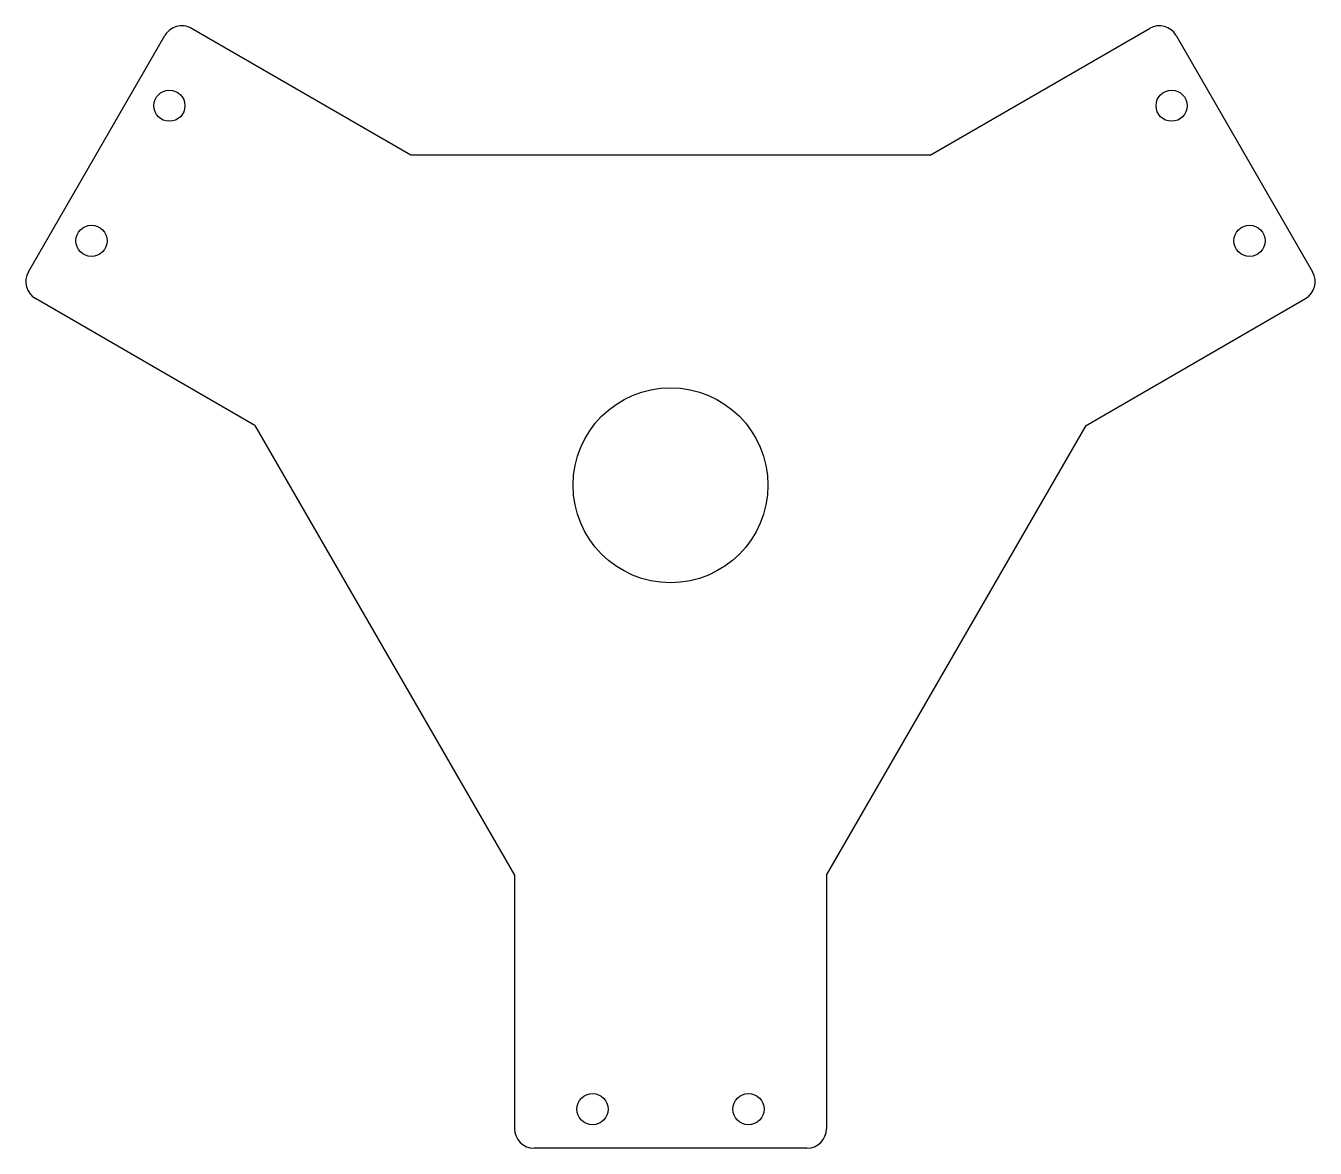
# Model space of a CAD drawing. Header units: millimetres. Extents: x -83 to 83, y -85 to 59.
import ezdxf

# ---------------------------------------------------------------- set-up
doc = ezdxf.new("R2010")
doc.units = ezdxf.units.MM
doc.layers.get('0').update_dxf_attribs({"linetype": 'CONTINUOUS'})

msp = doc.modelspace()

# ---------------------------------------------------------------- linework, layer by layer
for p, q in [((-33.3, 42.32), (-61.45, 58.57)), ((33.3, 42.32), (61.45, 58.57)), ((-82.36, 27.34), (-64.86, 57.66)), ((64.86, 57.66), (82.36, 27.34)), ((33.3, 42.32), (-33.3, 42.32)), ((-53.3, 7.68), (-81.45, 23.93)), ((53.3, 7.68), (81.45, 23.93)), ((-53.3, 7.68), (-20, -50)), ((20, -50), (53.3, 7.68)), ((-20, -50), (-20, -82.5)), ((20, -50), (20, -82.5)), ((17.5, -85), (-17.5, -85))]:
    msp.add_line(p, q)
for centre, radius in [((-64.28, 48.66), 2), ((64.28, 48.66), 2), ((-74.28, 31.34), 2), ((74.28, 31.34), 2), ((0, 0), 12.5), ((-10, -80), 2), ((10, -80), 2)]:
    msp.add_circle(centre, radius)
for centre, start, end in [((-62.7, 56.41), 60, 150), ((62.7, 56.41), 30, 120), ((-80.2, 26.09), 150, 240), ((80.2, 26.09), -60, 30), ((-17.5, -82.5), 180, 270), ((17.5, -82.5), 270, 360)]:
    msp.add_arc(centre, 2.5, start, end)

doc.saveas('drawing.dxf')
